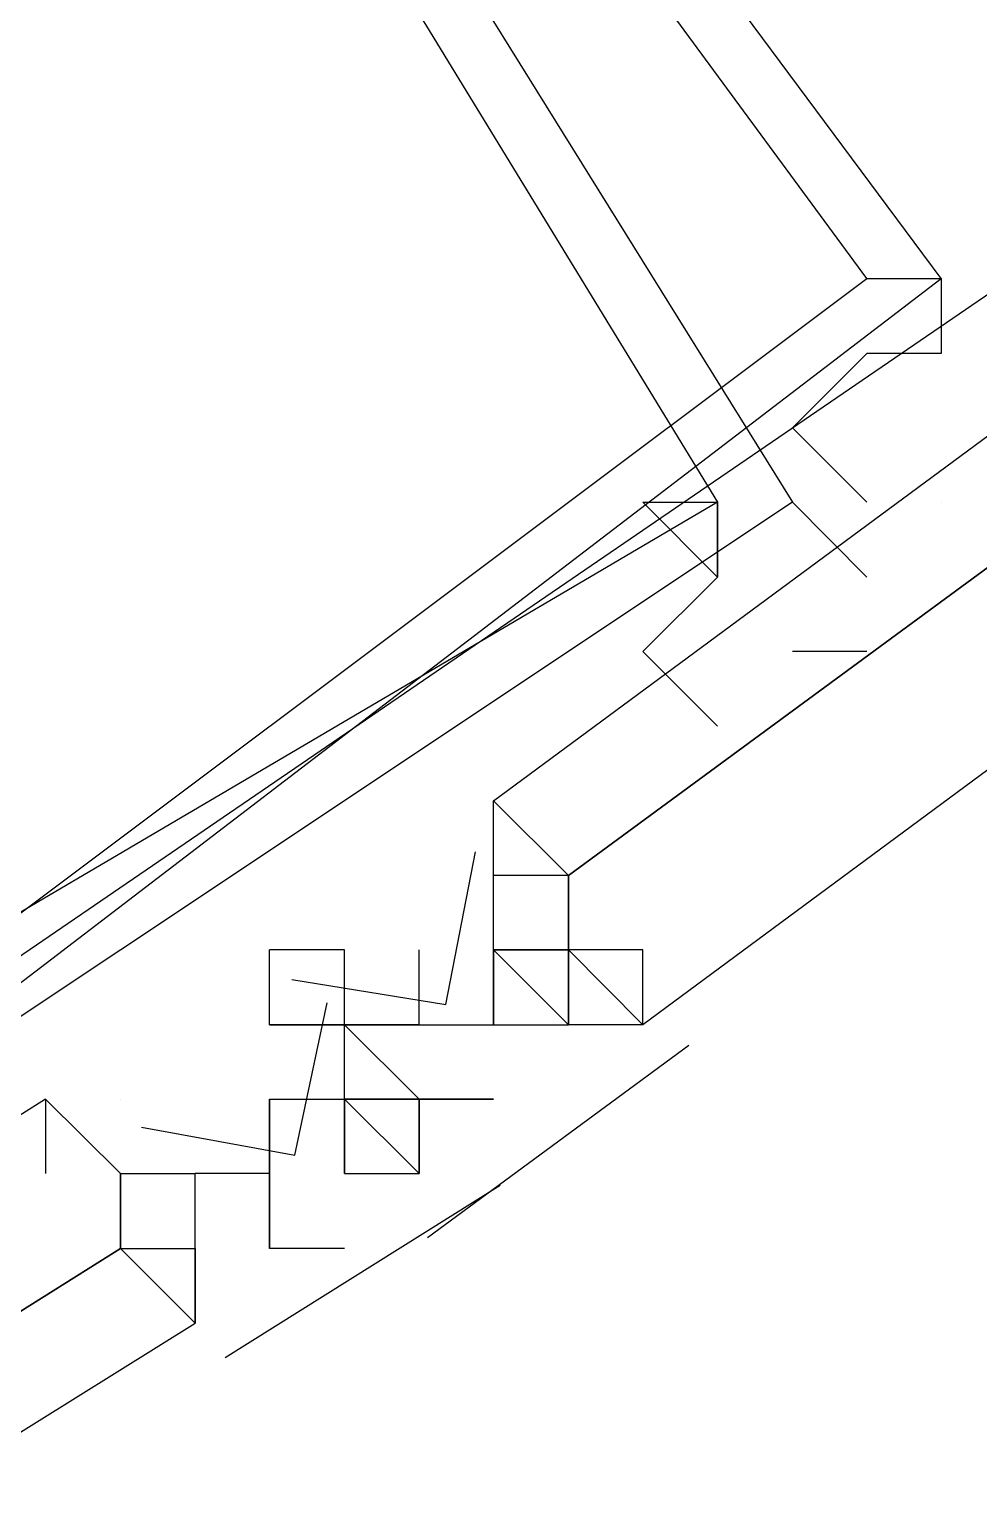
# Model space of a CAD drawing. Header units: feet. Extents: x -84 to 198, y -22 to 181.
# Drawn here: x 113.3704 to 113.54, y 30.8813 to 31.1423 of the extents above; entities that cross this region are included whole.
import ezdxf

# ---------------------------------------------------------------- set-up
doc = ezdxf.new("R2010")
doc.units = ezdxf.units.FT
doc.layers.add('A-LINEA', color=7, linetype='CONTINUOUS')

msp = doc.modelspace()

# ---------------------------------------------------------------- linework, layer by layer
at = {"layer": 'A-LINEA'}
for p, q in [((113.5333, 31.0578), (113.5333, 31.0578)), ((113.5333, 31.0578), (113.5333, 31.0578)), ((113.5333, 31.0578), (113.5333, 31.0578)), ((113.5333, 31.0578), (113.5333, 31.0578)), ((113.4533, 31.0044), (113.4533, 31.0044)), ((113.4533, 30.9911), (113.4533, 31.0044)), ((113.4533, 31.0044), (113.4533, 31.0044)), ((113.4533, 31.0044), (113.4533, 31.0044)), ((113.4533, 31.0044), (113.4533, 31.0044)), ((113.4533, 31.0044), (113.4533, 31.0044)), ((113.4533, 30.9911), (113.4533, 31.0044)), ((113.4533, 31.0044), (113.4533, 31.0044)), ((113.4533, 31.0044), (113.4533, 31.0044)), ((113.4533, 31.0044), (113.4533, 31.0044)), ((113.4533, 30.9911), (113.4533, 30.9911)), ((113.4533, 30.9911), (113.4533, 30.9911)), ((113.4667, 30.9911), (113.4533, 30.9911)), ((113.4533, 30.9911), (113.4533, 30.9911)), ((113.4533, 30.9778), (113.4533, 30.9911)), ((113.4533, 30.9911), (113.4533, 30.9911)), ((113.4533, 30.9911), (113.4533, 30.9911)), ((113.4533, 30.9911), (113.4533, 30.9911)), ((113.4533, 30.9911), (113.4533, 30.9911)), ((113.4667, 30.9911), (113.4533, 30.9911)), ((113.4533, 30.9911), (113.4533, 30.9911)), ((113.4533, 30.9778), (113.4533, 30.9911)), ((113.4533, 30.9911), (113.4533, 30.9911)), ((113.4533, 30.9911), (113.4533, 30.9911)), ((113.4667, 30.9911), (113.4667, 30.9911)), ((113.4667, 30.9911), (113.4667, 30.9911)), ((113.4667, 30.9911), (113.4667, 30.9911)), ((113.4667, 30.9911), (113.4667, 30.9911)), ((113.4667, 30.9911), (113.4667, 30.9911)), ((113.4667, 30.9911), (113.4667, 30.9911)), ((113.4667, 30.9911), (113.4667, 30.9911)), ((113.4667, 30.9911), (113.4667, 30.9911)), ((113.4667, 30.9911), (113.4667, 30.9911)), ((113.4667, 30.9911), (113.4667, 30.9911)), ((113.4667, 30.9911), (113.4667, 30.9911)), ((113.4667, 30.9911), (113.4667, 30.9911)), ((113.4667, 30.9911), (113.4667, 30.9911)), ((113.4667, 30.9911), (113.4667, 30.9911)), ((113.44, 30.9644), (113.44, 30.9778)), ((113.44, 30.9644), (113.44, 30.9778)), ((113.4533, 30.9778), (113.4667, 30.9778)), ((113.4533, 30.9778), (113.4533, 30.9644)), ((113.4533, 30.9644), (113.4533, 30.9778)), ((113.4533, 30.9778), (113.4533, 30.9778)), ((113.4533, 30.9778), (113.4533, 30.9778)), ((113.4533, 30.9778), (113.4533, 30.9778)), ((113.4533, 30.9778), (113.4533, 30.9778)), ((113.4533, 30.9778), (113.4533, 30.9778)), ((113.4533, 30.9778), (113.4533, 30.9778)), ((113.4533, 30.9778), (113.4533, 30.9778)), ((113.4533, 30.9778), (113.4533, 30.9778)), ((113.4533, 30.9778), (113.4533, 30.9778)), ((113.4533, 30.9778), (113.4533, 30.9778)), ((113.4533, 30.9778), (113.4533, 30.9778)), ((113.4533, 30.9778), (113.4533, 30.9778)), ((113.4533, 30.9644), (113.4533, 30.9778)), ((113.4533, 30.9644), (113.4533, 30.9778)), ((113.4533, 30.9644), (113.4533, 30.9778)), ((113.4533, 30.9644), (113.4533, 30.9778)), ((113.4533, 30.9778), (113.4533, 30.9778)), ((113.4533, 30.9778), (113.4533, 30.9778)), ((113.4533, 30.9778), (113.4533, 30.9778)), ((113.4533, 30.9778), (113.4667, 30.9778)), ((113.4667, 30.9644), (113.4533, 30.9778)), ((113.4667, 30.9778), (113.4533, 30.9778)), ((113.4533, 30.9778), (113.4533, 30.9778)), ((113.4533, 30.9778), (113.4533, 30.9778)), ((113.4533, 30.9778), (113.4667, 30.9778)), ((113.4533, 30.9778), (113.4533, 30.9644)), ((113.4533, 30.9644), (113.4533, 30.9778)), ((113.4533, 30.9778), (113.4533, 30.9778)), ((113.4533, 30.9778), (113.4533, 30.9778)), ((113.4533, 30.9778), (113.4533, 30.9778)), ((113.4533, 30.9778), (113.4533, 30.9778)), ((113.4533, 30.9778), (113.4533, 30.9778)), ((113.4533, 30.9778), (113.4533, 30.9778)), ((113.4533, 30.9778), (113.4533, 30.9778)), ((113.4533, 30.9778), (113.4533, 30.9778)), ((113.4533, 30.9778), (113.4533, 30.9778)), ((113.4533, 30.9778), (113.4533, 30.9778)), ((113.4533, 30.9778), (113.4533, 30.9778)), ((113.4533, 30.9778), (113.4533, 30.9778)), ((113.4533, 30.9644), (113.4533, 30.9778)), ((113.4533, 30.9644), (113.4533, 30.9778)), ((113.4533, 30.9644), (113.4533, 30.9778)), ((113.4533, 30.9644), (113.4533, 30.9778)), ((113.4533, 30.9778), (113.4533, 30.9778)), ((113.4533, 30.9778), (113.4533, 30.9778)), ((113.4533, 30.9778), (113.4533, 30.9778)), ((113.4533, 30.9778), (113.4667, 30.9778)), ((113.4667, 30.9644), (113.4533, 30.9778)), ((113.4667, 30.9778), (113.4533, 30.9778)), ((113.4533, 30.9778), (113.4533, 30.9778)), ((113.4533, 30.9778), (113.4533, 30.9778)), ((113.4667, 30.9778), (113.4667, 30.9778)), ((113.4667, 30.9778), (113.4667, 30.9778)), ((113.4667, 30.9778), (113.4667, 30.9778)), ((113.4667, 30.9778), (113.4667, 30.9778)), ((113.4667, 30.9778), (113.4667, 30.9778)), ((113.4667, 30.9778), (113.4667, 30.9778)), ((113.4667, 30.9778), (113.4667, 30.9778)), ((113.4667, 30.9778), (113.4667, 30.9778)), ((113.4667, 30.9778), (113.4667, 30.9778)), ((113.4667, 30.9778), (113.4667, 30.9778)), ((113.4667, 30.9778), (113.4667, 30.9778)), ((113.4667, 30.9778), (113.4667, 30.9778)), ((113.4667, 30.9778), (113.4667, 30.9778)), ((113.4667, 30.9778), (113.4667, 30.9778)), ((113.4667, 30.9778), (113.4667, 30.9778)), ((113.4667, 30.9778), (113.4667, 30.9778)), ((113.4667, 30.9778), (113.4667, 30.9778)), ((113.4667, 30.9778), (113.4667, 30.9778)), ((113.4667, 30.9778), (113.4667, 30.9778)), ((113.4667, 30.9778), (113.4667, 30.9778)), ((113.4667, 30.9778), (113.4667, 30.9778)), ((113.4667, 30.9778), (113.4667, 30.9778)), ((113.4667, 30.9778), (113.4667, 30.9778)), ((113.4667, 30.9778), (113.4667, 30.9778)), ((113.4667, 30.9778), (113.4667, 30.9778)), ((113.4667, 30.9778), (113.4667, 30.9778)), ((113.4667, 30.9778), (113.4667, 30.9778)), ((113.4667, 30.9778), (113.4667, 30.9778)), ((113.4667, 30.9778), (113.4667, 30.9778)), ((113.4667, 30.9778), (113.4667, 30.9778)), ((113.4667, 30.9778), (113.4667, 30.9778)), ((113.4667, 30.9778), (113.4667, 30.9778)), ((113.4667, 30.9778), (113.4667, 30.9778)), ((113.4667, 30.9778), (113.4667, 30.9778)), ((113.4667, 30.9778), (113.4667, 30.9778)), ((113.4667, 30.9778), (113.4667, 30.9778)), ((113.4667, 30.9778), (113.4667, 30.9778)), ((113.4667, 30.9778), (113.4667, 30.9778)), ((113.4667, 30.9778), (113.4667, 30.9778)), ((113.4667, 30.9778), (113.4667, 30.9778)), ((113.4667, 30.9778), (113.4667, 30.9778)), ((113.4667, 30.9778), (113.4667, 30.9778)), ((113.4667, 30.9778), (113.4667, 30.9778)), ((113.4667, 30.9778), (113.4667, 30.9778)), ((113.4667, 30.9778), (113.4667, 30.9778)), ((113.4667, 30.9778), (113.4667, 30.9778)), ((113.4667, 30.9778), (113.4667, 30.9778)), ((113.4667, 30.9778), (113.4667, 30.9778)), ((113.48, 30.9778), (113.48, 30.9778)), ((113.48, 30.9778), (113.48, 30.9778)), ((113.48, 30.9778), (113.48, 30.9778)), ((113.48, 30.9778), (113.48, 30.9778)), ((113.48, 30.9778), (113.48, 30.9778)), ((113.48, 30.9778), (113.48, 30.9778)), ((113.48, 30.9778), (113.48, 30.9778)), ((113.48, 30.9644), (113.48, 30.9778)), ((113.48, 30.9644), (113.48, 30.9778)), ((113.48, 30.9778), (113.48, 30.9778)), ((113.48, 30.9778), (113.48, 30.9778)), ((113.48, 30.9778), (113.48, 30.9778)), ((113.48, 30.9778), (113.48, 30.9778)), ((113.48, 30.9778), (113.48, 30.9778)), ((113.48, 30.9778), (113.48, 30.9778)), ((113.48, 30.9778), (113.48, 30.9778)), ((113.48, 30.9644), (113.48, 30.9778)), ((113.48, 30.9644), (113.48, 30.9778)), ((113.4133, 30.9644), (113.4133, 30.9644)), ((113.4267, 30.9644), (113.4133, 30.9644)), ((113.4133, 30.9644), (113.4133, 30.9644)), ((113.4267, 30.9644), (113.4133, 30.9644)), ((113.4133, 30.9644), (113.4133, 30.9644)), ((113.4267, 30.9644), (113.4133, 30.9644)), ((113.4133, 30.9644), (113.4133, 30.9644)), ((113.4133, 30.9644), (113.4267, 30.9644)), ((113.4133, 30.9644), (113.4133, 30.9644)), ((113.4133, 30.9644), (113.4133, 30.9644)), ((113.4267, 30.9644), (113.4133, 30.9644)), ((113.4133, 30.9644), (113.4133, 30.9644)), ((113.4267, 30.9644), (113.4133, 30.9644)), ((113.4133, 30.9644), (113.4133, 30.9644)), ((113.4267, 30.9644), (113.4133, 30.9644)), ((113.4133, 30.9644), (113.4133, 30.9644)), ((113.4133, 30.9644), (113.4267, 30.9644)), ((113.4133, 30.9644), (113.4133, 30.9644)), ((113.4267, 30.9644), (113.4267, 30.9644)), ((113.4267, 30.9644), (113.4267, 30.9644)), ((113.4267, 30.9644), (113.4267, 30.9644)), ((113.4267, 30.9644), (113.4267, 30.9644)), ((113.4267, 30.9644), (113.4267, 30.9644)), ((113.4267, 30.9644), (113.4267, 30.9644)), ((113.4267, 30.9644), (113.4267, 30.9644)), ((113.4267, 30.9644), (113.4267, 30.9644)), ((113.4267, 30.9644), (113.4267, 30.9644)), ((113.4267, 30.9644), (113.4267, 30.9644)), ((113.4267, 30.9644), (113.4267, 30.9644)), ((113.4267, 30.9644), (113.4267, 30.9644)), ((113.4267, 30.9644), (113.4267, 30.9644)), ((113.4267, 30.9644), (113.4267, 30.9644)), ((113.4267, 30.9644), (113.4267, 30.9644)), ((113.4267, 30.9644), (113.4267, 30.9644)), ((113.4267, 30.9644), (113.4267, 30.9644)), ((113.4267, 30.9644), (113.4267, 30.9644)), ((113.4267, 30.9644), (113.44, 30.9644)), ((113.4267, 30.9644), (113.4267, 30.9644)), ((113.4267, 30.9644), (113.44, 30.9644)), ((113.4267, 30.9644), (113.4267, 30.9644)), ((113.4267, 30.9644), (113.4267, 30.9644)), ((113.4267, 30.9644), (113.4267, 30.9644)), ((113.4267, 30.9644), (113.4267, 30.9644)), ((113.4267, 30.9644), (113.4267, 30.9644)), ((113.4267, 30.9644), (113.4267, 30.9644)), ((113.4267, 30.9644), (113.4267, 30.9644)), ((113.4267, 30.9644), (113.4267, 30.9644)), ((113.4267, 30.9644), (113.4267, 30.9644)), ((113.4267, 30.9644), (113.4267, 30.9644)), ((113.4267, 30.9644), (113.4267, 30.9644)), ((113.4267, 30.9644), (113.4267, 30.9644)), ((113.4267, 30.9644), (113.4267, 30.9644)), ((113.4267, 30.9644), (113.4267, 30.9644)), ((113.4267, 30.9644), (113.4267, 30.9644)), ((113.44, 30.9644), (113.4267, 30.9644)), ((113.4267, 30.9511), (113.4267, 30.9644)), ((113.4267, 30.9644), (113.4267, 30.9644)), ((113.4267, 30.9644), (113.4267, 30.9644)), ((113.4267, 30.9644), (113.4267, 30.9644)), ((113.4267, 30.9644), (113.4267, 30.9644)), ((113.4267, 30.9644), (113.4267, 30.9644)), ((113.4267, 30.9644), (113.4267, 30.9644)), ((113.4267, 30.9644), (113.4267, 30.9644)), ((113.4267, 30.9644), (113.4267, 30.9644)), ((113.4267, 30.9644), (113.4267, 30.9644)), ((113.4267, 30.9644), (113.4267, 30.9644)), ((113.4267, 30.9644), (113.4267, 30.9644)), ((113.4267, 30.9644), (113.4267, 30.9644)), ((113.4267, 30.9644), (113.4267, 30.9644)), ((113.4267, 30.9644), (113.4267, 30.9644)), ((113.4267, 30.9644), (113.4267, 30.9644)), ((113.4267, 30.9644), (113.4267, 30.9644)), ((113.4267, 30.9644), (113.4267, 30.9644)), ((113.4267, 30.9644), (113.4267, 30.9644)), ((113.4267, 30.9644), (113.44, 30.9644)), ((113.4267, 30.9644), (113.4267, 30.9644)), ((113.4267, 30.9644), (113.44, 30.9644)), ((113.4267, 30.9644), (113.4267, 30.9644)), ((113.4267, 30.9644), (113.4267, 30.9644)), ((113.4267, 30.9644), (113.4267, 30.9644)), ((113.4267, 30.9644), (113.4267, 30.9644)), ((113.4267, 30.9644), (113.4267, 30.9644)), ((113.4267, 30.9644), (113.4267, 30.9644)), ((113.4267, 30.9644), (113.4267, 30.9644)), ((113.4267, 30.9644), (113.4267, 30.9644)), ((113.4267, 30.9644), (113.4267, 30.9644)), ((113.4267, 30.9644), (113.4267, 30.9644)), ((113.4267, 30.9644), (113.4267, 30.9644)), ((113.4267, 30.9644), (113.4267, 30.9644)), ((113.4267, 30.9644), (113.4267, 30.9644)), ((113.4267, 30.9644), (113.4267, 30.9644)), ((113.4267, 30.9644), (113.4267, 30.9644)), ((113.44, 30.9644), (113.4267, 30.9644)), ((113.4267, 30.9511), (113.4267, 30.9644)), ((113.44, 30.9644), (113.44, 30.9644)), ((113.44, 30.9644), (113.44, 30.9644)), ((113.44, 30.9644), (113.44, 30.9644)), ((113.44, 30.9644), (113.44, 30.9644)), ((113.44, 30.9644), (113.44, 30.9644)), ((113.44, 30.9644), (113.44, 30.9644)), ((113.44, 30.9644), (113.44, 30.9644)), ((113.44, 30.9644), (113.44, 30.9644)), ((113.44, 30.9644), (113.44, 30.9644)), ((113.44, 30.9644), (113.44, 30.9644)), ((113.44, 30.9644), (113.44, 30.9644)), ((113.44, 30.9644), (113.44, 30.9644)), ((113.44, 30.9644), (113.44, 30.9644)), ((113.44, 30.9644), (113.44, 30.9644)), ((113.44, 30.9644), (113.44, 30.9644)), ((113.44, 30.9644), (113.44, 30.9644)), ((113.44, 30.9644), (113.44, 30.9644)), ((113.44, 30.9644), (113.44, 30.9644)), ((113.44, 30.9644), (113.44, 30.9644)), ((113.44, 30.9644), (113.44, 30.9644)), ((113.44, 30.9644), (113.44, 30.9644)), ((113.44, 30.9644), (113.44, 30.9644)), ((113.44, 30.9644), (113.44, 30.9644)), ((113.44, 30.9644), (113.44, 30.9644)), ((113.44, 30.9644), (113.44, 30.9644)), ((113.44, 30.9644), (113.44, 30.9644)), ((113.44, 30.9644), (113.44, 30.9644)), ((113.44, 30.9644), (113.44, 30.9644)), ((113.44, 30.9644), (113.44, 30.9644)), ((113.44, 30.9644), (113.44, 30.9644)), ((113.44, 30.9644), (113.44, 30.9644)), ((113.44, 30.9644), (113.44, 30.9644)), ((113.44, 30.9644), (113.44, 30.9644)), ((113.44, 30.9644), (113.44, 30.9644)), ((113.44, 30.9644), (113.44, 30.9644)), ((113.44, 30.9644), (113.44, 30.9644)), ((113.44, 30.9644), (113.44, 30.9644)), ((113.44, 30.9644), (113.44, 30.9644)), ((113.44, 30.9644), (113.44, 30.9644)), ((113.44, 30.9644), (113.44, 30.9644)), ((113.44, 30.9644), (113.44, 30.9644)), ((113.44, 30.9644), (113.44, 30.9644)), ((113.44, 30.9644), (113.44, 30.9644)), ((113.44, 30.9644), (113.44, 30.9644)), ((113.44, 30.9644), (113.44, 30.9644)), ((113.44, 30.9644), (113.44, 30.9644)), ((113.44, 30.9644), (113.44, 30.9644)), ((113.44, 30.9644), (113.44, 30.9644)), ((113.44, 30.9644), (113.44, 30.9644)), ((113.44, 30.9644), (113.44, 30.9644)), ((113.4533, 30.9644), (113.4533, 30.9644)), ((113.4533, 30.9644), (113.4533, 30.9644)), ((113.4533, 30.9644), (113.4533, 30.9644)), ((113.4533, 30.9644), (113.4533, 30.9644)), ((113.4533, 30.9644), (113.4533, 30.9644)), ((113.4533, 30.9644), (113.4533, 30.9644)), ((113.4533, 30.9644), (113.4533, 30.9644)), ((113.4533, 30.9644), (113.4533, 30.9644)), ((113.4533, 30.9644), (113.4533, 30.9644)), ((113.4533, 30.9644), (113.4533, 30.9644)), ((113.4533, 30.9644), (113.4533, 30.9644)), ((113.4533, 30.9644), (113.4533, 30.9644)), ((113.4533, 30.9644), (113.4533, 30.9644)), ((113.4533, 30.9644), (113.4533, 30.9644)), ((113.4533, 30.9644), (113.4667, 30.9644)), ((113.4533, 30.9644), (113.4533, 30.9644)), ((113.4533, 30.9644), (113.4533, 30.9644)), ((113.4533, 30.9644), (113.4533, 30.9644)), ((113.4533, 30.9644), (113.4667, 30.9644)), ((113.4533, 30.9644), (113.4533, 30.9644)), ((113.4533, 30.9644), (113.4533, 30.9644)), ((113.4533, 30.9644), (113.4533, 30.9644)), ((113.4533, 30.9644), (113.4533, 30.9644)), ((113.4533, 30.9644), (113.4533, 30.9644)), ((113.4533, 30.9644), (113.4533, 30.9644)), ((113.4533, 30.9644), (113.4533, 30.9644)), ((113.4533, 30.9644), (113.4533, 30.9644)), ((113.4533, 30.9644), (113.4533, 30.9644)), ((113.4533, 30.9644), (113.4533, 30.9644)), ((113.4533, 30.9644), (113.4533, 30.9644)), ((113.4533, 30.9644), (113.4533, 30.9644)), ((113.4533, 30.9644), (113.4533, 30.9644)), ((113.4533, 30.9644), (113.4533, 30.9644)), ((113.4533, 30.9644), (113.4533, 30.9644)), ((113.4533, 30.9644), (113.4533, 30.9644)), ((113.4533, 30.9644), (113.4533, 30.9644)), ((113.4533, 30.9644), (113.4533, 30.9644)), ((113.4533, 30.9644), (113.4533, 30.9644)), ((113.4533, 30.9644), (113.4533, 30.9644)), ((113.4533, 30.9644), (113.4533, 30.9644)), ((113.4533, 30.9644), (113.4533, 30.9644)), ((113.4533, 30.9644), (113.4533, 30.9644)), ((113.4533, 30.9644), (113.4533, 30.9644)), ((113.4533, 30.9644), (113.4533, 30.9644)), ((113.4533, 30.9644), (113.4667, 30.9644)), ((113.4533, 30.9644), (113.4533, 30.9644)), ((113.4533, 30.9644), (113.4533, 30.9644)), ((113.4533, 30.9644), (113.4533, 30.9644)), ((113.4533, 30.9644), (113.4667, 30.9644)), ((113.4533, 30.9644), (113.4533, 30.9644)), ((113.4533, 30.9644), (113.4533, 30.9644)), ((113.4533, 30.9644), (113.4533, 30.9644)), ((113.4533, 30.9644), (113.4533, 30.9644)), ((113.4533, 30.9644), (113.4533, 30.9644)), ((113.4533, 30.9644), (113.4533, 30.9644)), ((113.4533, 30.9644), (113.4533, 30.9644)), ((113.4533, 30.9644), (113.4533, 30.9644)), ((113.4533, 30.9644), (113.4533, 30.9644)), ((113.4533, 30.9644), (113.4533, 30.9644)), ((113.4533, 30.9644), (113.4533, 30.9644)), ((113.4667, 30.9644), (113.4667, 30.9644)), ((113.4667, 30.9644), (113.4667, 30.9644)), ((113.4667, 30.9644), (113.4667, 30.9644)), ((113.4667, 30.9644), (113.4667, 30.9644)), ((113.4667, 30.9644), (113.4667, 30.9644)), ((113.48, 30.9644), (113.4667, 30.9644)), ((113.4667, 30.9644), (113.4667, 30.9644)), ((113.4667, 30.9644), (113.4667, 30.9644)), ((113.4667, 30.9644), (113.4667, 30.9644)), ((113.4667, 30.9644), (113.4667, 30.9644)), ((113.4667, 30.9644), (113.4667, 30.9644)), ((113.4667, 30.9644), (113.4667, 30.9644)), ((113.4667, 30.9644), (113.4667, 30.9644)), ((113.48, 30.9644), (113.4667, 30.9644)), ((113.4667, 30.9644), (113.4667, 30.9644)), ((113.4667, 30.9644), (113.4667, 30.9644)), ((113.48, 30.9644), (113.48, 30.9644)), ((113.48, 30.9644), (113.48, 30.9644)), ((113.48, 30.9644), (113.48, 30.9644)), ((113.48, 30.9644), (113.48, 30.9644)), ((113.48, 30.9644), (113.48, 30.9644)), ((113.48, 30.9644), (113.48, 30.9644)), ((113.48, 30.9644), (113.48, 30.9644)), ((113.48, 30.9644), (113.48, 30.9644)), ((113.48, 30.9644), (113.48, 30.9644)), ((113.48, 30.9644), (113.48, 30.9644)), ((113.48, 30.9644), (113.48, 30.9644)), ((113.48, 30.9644), (113.48, 30.9644)), ((113.48, 30.9644), (113.48, 30.9644)), ((113.48, 30.9644), (113.48, 30.9644)), ((113.48, 30.9644), (113.48, 30.9644)), ((113.48, 30.9644), (113.48, 30.9644)), ((113.48, 30.9644), (113.48, 30.9644)), ((113.48, 30.9644), (113.48, 30.9644)), ((113.48, 30.9644), (113.48, 30.9644)), ((113.48, 30.9644), (113.48, 30.9644)), ((113.4882, 30.9607), (113.4415, 30.9263)), ((113.4882, 30.9607), (113.4415, 30.9263)), ((113.3733, 30.9511), (113.3733, 30.9511)), ((113.3733, 30.9511), (113.3733, 30.9378)), ((113.3733, 30.9511), (113.3733, 30.9511)), ((113.3733, 30.9511), (113.3733, 30.9511)), ((113.3733, 30.9511), (113.3733, 30.9511)), ((113.3733, 30.9511), (113.3733, 30.9511)), ((113.3733, 30.9511), (113.3733, 30.9378)), ((113.3733, 30.9511), (113.3733, 30.9511)), ((113.3733, 30.9511), (113.3733, 30.9511)), ((113.3733, 30.9511), (113.3733, 30.9511)), ((113.3867, 30.9511), (113.3867, 30.9511)), ((113.3867, 30.9511), (113.3867, 30.9511)), ((113.4133, 30.9511), (113.4267, 30.9511)), ((113.4133, 30.9511), (113.4133, 30.9511)), ((113.4133, 30.9511), (113.4133, 30.9511)), ((113.4133, 30.9511), (113.4133, 30.9378)), ((113.4133, 30.9511), (113.4133, 30.9511)), ((113.4133, 30.9511), (113.4133, 30.9511)), ((113.4133, 30.9511), (113.4133, 30.9511)), ((113.4133, 30.9511), (113.4133, 30.9511)), ((113.4133, 30.9511), (113.4133, 30.9511)), ((113.4133, 30.9511), (113.4133, 30.9511)), ((113.4133, 30.9511), (113.4133, 30.9511)), ((113.4133, 30.9511), (113.4133, 30.9511)), ((113.4133, 30.9511), (113.4133, 30.9511)), ((113.4133, 30.9511), (113.4133, 30.9511)), ((113.4133, 30.9511), (113.4133, 30.9511)), ((113.4133, 30.9511), (113.4133, 30.9511)), ((113.4133, 30.9511), (113.4133, 30.9511)), ((113.4133, 30.9378), (113.4133, 30.9511)), ((113.4133, 30.9511), (113.4133, 30.9511)), ((113.4133, 30.9511), (113.4133, 30.9511)), ((113.4133, 30.9511), (113.4133, 30.9511)), ((113.4133, 30.9378), (113.4133, 30.9511)), ((113.4133, 30.9511), (113.4133, 30.9511)), ((113.4133, 30.9511), (113.4133, 30.9511)), ((113.4133, 30.9511), (113.4267, 30.9511)), ((113.4133, 30.9511), (113.4133, 30.9511)), ((113.4133, 30.9511), (113.4133, 30.9511)), ((113.4133, 30.9511), (113.4133, 30.9378)), ((113.4133, 30.9511), (113.4133, 30.9511)), ((113.4133, 30.9511), (113.4133, 30.9511)), ((113.4133, 30.9511), (113.4133, 30.9511)), ((113.4133, 30.9511), (113.4133, 30.9511)), ((113.4133, 30.9511), (113.4133, 30.9511)), ((113.4133, 30.9511), (113.4133, 30.9511)), ((113.4133, 30.9511), (113.4133, 30.9511)), ((113.4133, 30.9511), (113.4133, 30.9511)), ((113.4133, 30.9511), (113.4133, 30.9511)), ((113.4133, 30.9511), (113.4133, 30.9511)), ((113.4133, 30.9511), (113.4133, 30.9511)), ((113.4133, 30.9511), (113.4133, 30.9511)), ((113.4133, 30.9511), (113.4133, 30.9511)), ((113.4133, 30.9378), (113.4133, 30.9511)), ((113.4133, 30.9511), (113.4133, 30.9511)), ((113.4133, 30.9511), (113.4133, 30.9511)), ((113.4133, 30.9511), (113.4133, 30.9511)), ((113.4133, 30.9378), (113.4133, 30.9511)), ((113.4133, 30.9511), (113.4133, 30.9511)), ((113.4133, 30.9511), (113.4133, 30.9511)), ((113.4267, 30.9511), (113.4267, 30.9511)), ((113.4267, 30.9511), (113.4267, 30.9511)), ((113.4267, 30.9511), (113.4267, 30.9511)), ((113.4267, 30.9511), (113.4267, 30.9511)), ((113.4267, 30.9511), (113.4267, 30.9511)), ((113.4267, 30.9511), (113.4267, 30.9511)), ((113.4267, 30.9511), (113.4267, 30.9511)), ((113.4267, 30.9511), (113.4267, 30.9511)), ((113.4267, 30.9511), (113.4267, 30.9511)), ((113.4267, 30.9511), (113.4267, 30.9511)), ((113.4267, 30.9511), (113.4267, 30.9511)), ((113.4267, 30.9511), (113.4267, 30.9511)), ((113.4267, 30.9511), (113.4267, 30.9511)), ((113.4267, 30.9511), (113.4267, 30.9511)), ((113.4267, 30.9511), (113.4267, 30.9378)), ((113.4267, 30.9511), (113.4267, 30.9511)), ((113.44, 30.9511), (113.4267, 30.9511)), ((113.4267, 30.9511), (113.4267, 30.9511)), ((113.44, 30.9511), (113.4267, 30.9511)), ((113.4267, 30.9511), (113.4267, 30.9378)), ((113.4267, 30.9511), (113.4267, 30.9511)), ((113.4267, 30.9511), (113.4267, 30.9511)), ((113.4267, 30.9511), (113.4267, 30.9511)), ((113.4267, 30.9511), (113.4267, 30.9511)), ((113.4267, 30.9511), (113.4267, 30.9511)), ((113.4267, 30.9511), (113.4267, 30.9511)), ((113.4267, 30.9511), (113.4267, 30.9511)), ((113.4267, 30.9511), (113.4267, 30.9511)), ((113.4267, 30.9511), (113.4267, 30.9511)), ((113.4267, 30.9511), (113.4267, 30.9511)), ((113.4267, 30.9511), (113.4267, 30.9511)), ((113.4267, 30.9511), (113.4267, 30.9511)), ((113.4267, 30.9511), (113.4267, 30.9511)), ((113.4267, 30.9511), (113.4267, 30.9511)), ((113.4267, 30.9511), (113.4267, 30.9511)), ((113.4267, 30.9511), (113.4267, 30.9511)), ((113.4267, 30.9511), (113.4267, 30.9511)), ((113.4267, 30.9511), (113.4267, 30.9511)), ((113.4267, 30.9511), (113.4267, 30.9511)), ((113.4267, 30.9511), (113.4267, 30.9511)), ((113.4267, 30.9511), (113.4267, 30.9511)), ((113.4267, 30.9511), (113.4267, 30.9511)), ((113.4267, 30.9511), (113.4267, 30.9511)), ((113.4267, 30.9511), (113.4267, 30.9511)), ((113.4267, 30.9511), (113.4267, 30.9511)), ((113.4267, 30.9511), (113.4267, 30.9511)), ((113.4267, 30.9511), (113.4267, 30.9511)), ((113.4267, 30.9511), (113.4267, 30.9511)), ((113.4267, 30.9511), (113.4267, 30.9511)), ((113.4267, 30.9511), (113.4267, 30.9511)), ((113.44, 30.9511), (113.4267, 30.9511)), ((113.4267, 30.9511), (113.4267, 30.9511)), ((113.4267, 30.9511), (113.4267, 30.9511)), ((113.4267, 30.9511), (113.4267, 30.9511)), ((113.4267, 30.9511), (113.4267, 30.9511)), ((113.4267, 30.9511), (113.4267, 30.9511)), ((113.4267, 30.9511), (113.4267, 30.9511)), ((113.4267, 30.9511), (113.4267, 30.9511)), ((113.4267, 30.9511), (113.4267, 30.9511)), ((113.4267, 30.9511), (113.4267, 30.9511)), ((113.4267, 30.9511), (113.4267, 30.9511)), ((113.4267, 30.9511), (113.4267, 30.9511)), ((113.4267, 30.9511), (113.4267, 30.9511)), ((113.4267, 30.9511), (113.4267, 30.9511)), ((113.4267, 30.9511), (113.4267, 30.9511)), ((113.4267, 30.9511), (113.4267, 30.9511)), ((113.4267, 30.9511), (113.4267, 30.9378)), ((113.4267, 30.9511), (113.4267, 30.9511)), ((113.44, 30.9511), (113.4267, 30.9511)), ((113.4267, 30.9511), (113.4267, 30.9511)), ((113.44, 30.9511), (113.4267, 30.9511)), ((113.4267, 30.9511), (113.4267, 30.9378)), ((113.4267, 30.9511), (113.4267, 30.9511)), ((113.4267, 30.9511), (113.4267, 30.9511)), ((113.4267, 30.9511), (113.4267, 30.9511)), ((113.4267, 30.9511), (113.4267, 30.9511)), ((113.4267, 30.9511), (113.4267, 30.9511)), ((113.4267, 30.9511), (113.4267, 30.9511)), ((113.4267, 30.9511), (113.4267, 30.9511)), ((113.4267, 30.9511), (113.4267, 30.9511)), ((113.4267, 30.9511), (113.4267, 30.9511)), ((113.4267, 30.9511), (113.4267, 30.9511)), ((113.4267, 30.9511), (113.4267, 30.9511)), ((113.4267, 30.9511), (113.4267, 30.9511)), ((113.4267, 30.9511), (113.4267, 30.9511)), ((113.4267, 30.9511), (113.4267, 30.9511)), ((113.4267, 30.9511), (113.4267, 30.9511)), ((113.4267, 30.9511), (113.4267, 30.9511)), ((113.4267, 30.9511), (113.4267, 30.9511)), ((113.4267, 30.9511), (113.4267, 30.9511)), ((113.4267, 30.9511), (113.4267, 30.9511)), ((113.4267, 30.9511), (113.4267, 30.9511)), ((113.4267, 30.9511), (113.4267, 30.9511)), ((113.4267, 30.9511), (113.4267, 30.9511)), ((113.4267, 30.9511), (113.4267, 30.9511)), ((113.4267, 30.9511), (113.4267, 30.9511)), ((113.4267, 30.9511), (113.4267, 30.9511)), ((113.4267, 30.9511), (113.4267, 30.9511)), ((113.4267, 30.9511), (113.4267, 30.9511)), ((113.4267, 30.9511), (113.4267, 30.9511)), ((113.4267, 30.9511), (113.4267, 30.9511)), ((113.4267, 30.9511), (113.4267, 30.9511)), ((113.44, 30.9511), (113.4267, 30.9511)), ((113.4267, 30.9511), (113.4267, 30.9511)), ((113.44, 30.9511), (113.44, 30.9511)), ((113.44, 30.9511), (113.44, 30.9511)), ((113.44, 30.9511), (113.44, 30.9511)), ((113.44, 30.9378), (113.44, 30.9511)), ((113.44, 30.9511), (113.44, 30.9511)), ((113.44, 30.9511), (113.44, 30.9511)), ((113.44, 30.9511), (113.44, 30.9378)), ((113.44, 30.9511), (113.44, 30.9511)), ((113.44, 30.9511), (113.44, 30.9511)), ((113.44, 30.9511), (113.44, 30.9511)), ((113.44, 30.9511), (113.44, 30.9511)), ((113.44, 30.9511), (113.44, 30.9511)), ((113.44, 30.9511), (113.44, 30.9511)), ((113.44, 30.9511), (113.44, 30.9511)), ((113.44, 30.9511), (113.44, 30.9511)), ((113.44, 30.9511), (113.44, 30.9511)), ((113.44, 30.9511), (113.44, 30.9511)), ((113.44, 30.9511), (113.4533, 30.9511)), ((113.44, 30.9378), (113.44, 30.9511)), ((113.44, 30.9511), (113.44, 30.9511)), ((113.4533, 30.9511), (113.44, 30.9511)), ((113.4533, 30.9511), (113.44, 30.9511)), ((113.44, 30.9511), (113.44, 30.9511)), ((113.44, 30.9511), (113.44, 30.9511)), ((113.44, 30.9511), (113.44, 30.9511)), ((113.44, 30.9511), (113.44, 30.9511)), ((113.44, 30.9511), (113.44, 30.9511)), ((113.44, 30.9511), (113.44, 30.9511)), ((113.44, 30.9511), (113.44, 30.9511)), ((113.44, 30.9511), (113.44, 30.9511)), ((113.44, 30.9511), (113.44, 30.9511)), ((113.44, 30.9511), (113.44, 30.9511)), ((113.44, 30.9511), (113.44, 30.9511)), ((113.44, 30.9378), (113.44, 30.9511)), ((113.44, 30.9511), (113.44, 30.9511)), ((113.44, 30.9511), (113.44, 30.9511)), ((113.44, 30.9511), (113.44, 30.9378)), ((113.44, 30.9511), (113.44, 30.9511)), ((113.44, 30.9511), (113.44, 30.9511)), ((113.44, 30.9511), (113.44, 30.9511)), ((113.44, 30.9511), (113.44, 30.9511)), ((113.44, 30.9511), (113.44, 30.9511)), ((113.44, 30.9511), (113.44, 30.9511)), ((113.44, 30.9511), (113.44, 30.9511)), ((113.44, 30.9511), (113.44, 30.9511)), ((113.44, 30.9511), (113.44, 30.9511)), ((113.44, 30.9511), (113.44, 30.9511)), ((113.44, 30.9511), (113.4533, 30.9511)), ((113.44, 30.9378), (113.44, 30.9511)), ((113.44, 30.9511), (113.44, 30.9511)), ((113.4533, 30.9511), (113.44, 30.9511)), ((113.4533, 30.9511), (113.44, 30.9511)), ((113.44, 30.9511), (113.44, 30.9511)), ((113.44, 30.9511), (113.44, 30.9511)), ((113.44, 30.9511), (113.44, 30.9511)), ((113.44, 30.9511), (113.44, 30.9511)), ((113.44, 30.9511), (113.44, 30.9511)), ((113.44, 30.9511), (113.44, 30.9511)), ((113.44, 30.9511), (113.44, 30.9511)), ((113.44, 30.9511), (113.44, 30.9511)), ((113.4533, 30.9511), (113.4533, 30.9511)), ((113.4533, 30.9511), (113.4533, 30.9511)), ((113.4533, 30.9511), (113.4533, 30.9511)), ((113.4533, 30.9511), (113.4533, 30.9511)), ((113.4533, 30.9511), (113.4533, 30.9511)), ((113.4533, 30.9511), (113.4533, 30.9511)), ((113.4533, 30.9511), (113.4533, 30.9511)), ((113.4533, 30.9511), (113.4533, 30.9511)), ((113.4533, 30.9511), (113.4533, 30.9511)), ((113.4533, 30.9511), (113.4533, 30.9511)), ((113.4533, 30.9511), (113.4533, 30.9511)), ((113.4533, 30.9511), (113.4533, 30.9511)), ((113.4533, 30.9511), (113.4533, 30.9511)), ((113.4533, 30.9511), (113.4533, 30.9511)), ((113.4533, 30.9511), (113.4533, 30.9511)), ((113.4533, 30.9511), (113.4533, 30.9511)), ((113.4533, 30.9511), (113.4533, 30.9511)), ((113.4533, 30.9511), (113.4533, 30.9511)), ((113.4533, 30.9511), (113.4533, 30.9511)), ((113.4533, 30.9511), (113.4533, 30.9511)), ((113.4533, 30.9511), (113.4533, 30.9511)), ((113.4533, 30.9511), (113.4533, 30.9511)), ((113.4533, 30.9511), (113.4533, 30.9511)), ((113.4533, 30.9511), (113.4533, 30.9511)), ((113.4533, 30.9511), (113.4533, 30.9511)), ((113.4533, 30.9511), (113.4533, 30.9511)), ((113.4533, 30.9511), (113.4533, 30.9511)), ((113.4533, 30.9511), (113.4533, 30.9511)), ((113.4533, 30.9511), (113.4533, 30.9511)), ((113.4533, 30.9511), (113.4533, 30.9511)), ((113.4533, 30.9511), (113.4533, 30.9511)), ((113.4533, 30.9511), (113.4533, 30.9511)), ((113.4533, 30.9511), (113.4533, 30.9511)), ((113.4533, 30.9511), (113.4533, 30.9511)), ((113.3867, 30.9378), (113.3867, 30.9378)), ((113.3867, 30.9378), (113.3867, 30.9378)), ((113.3867, 30.9378), (113.3867, 30.9244)), ((113.3867, 30.9378), (113.3867, 30.9378)), ((113.3867, 30.9378), (113.3867, 30.9378)), ((113.3867, 30.9378), (113.3867, 30.9378)), ((113.3867, 30.9378), (113.3867, 30.9378)), ((113.3867, 30.9378), (113.3867, 30.9378)), ((113.3867, 30.9378), (113.3867, 30.9378)), ((113.3867, 30.9378), (113.4, 30.9378)), ((113.3867, 30.9378), (113.3867, 30.9378)), ((113.3867, 30.9378), (113.3867, 30.9378)), ((113.3867, 30.9378), (113.3867, 30.9378)), ((113.3867, 30.9378), (113.3867, 30.9378)), ((113.3867, 30.9378), (113.3867, 30.9378)), ((113.3867, 30.9378), (113.3867, 30.9378)), ((113.3867, 30.9378), (113.3867, 30.9378)), ((113.3867, 30.9378), (113.3867, 30.9244)), ((113.3867, 30.9378), (113.3867, 30.9378)), ((113.3867, 30.9378), (113.3867, 30.9378)), ((113.3867, 30.9378), (113.3867, 30.9378)), ((113.3867, 30.9378), (113.3867, 30.9378)), ((113.3867, 30.9378), (113.3867, 30.9378)), ((113.3867, 30.9378), (113.3867, 30.9378)), ((113.3867, 30.9378), (113.4, 30.9378)), ((113.3867, 30.9378), (113.3867, 30.9378)), ((113.3867, 30.9378), (113.3867, 30.9378)), ((113.3867, 30.9378), (113.3867, 30.9378)), ((113.3867, 30.9378), (113.3867, 30.9378)), ((113.3867, 30.9378), (113.3867, 30.9378)), ((113.4, 30.9378), (113.4, 30.9378)), ((113.4, 30.9378), (113.4, 30.9378)), ((113.4, 30.9378), (113.4, 30.9378)), ((113.4, 30.9378), (113.4, 30.9378)), ((113.4, 30.9378), (113.4, 30.9378)), ((113.4, 30.9378), (113.4, 30.9378)), ((113.4, 30.9378), (113.4, 30.9378)), ((113.4, 30.9378), (113.4, 30.9378)), ((113.4, 30.9378), (113.4, 30.9378)), ((113.4, 30.9378), (113.4, 30.9378)), ((113.4, 30.9378), (113.4, 30.9378)), ((113.4, 30.9378), (113.4, 30.9378)), ((113.4, 30.9378), (113.4, 30.9378)), ((113.4, 30.9378), (113.4, 30.9378)), ((113.4, 30.9378), (113.4, 30.9378)), ((113.4, 30.9378), (113.4, 30.9378)), ((113.4, 30.9378), (113.4, 30.9378)), ((113.4, 30.9378), (113.4, 30.9378)), ((113.4133, 30.9378), (113.4, 30.9378)), ((113.4133, 30.9378), (113.4, 30.9378)), ((113.4, 30.9378), (113.4, 30.9378)), ((113.4133, 30.9378), (113.4, 30.9378)), ((113.4, 30.9378), (113.4, 30.9378)), ((113.4, 30.9378), (113.4, 30.9378)), ((113.4, 30.9378), (113.4, 30.9378)), ((113.4, 30.9378), (113.4, 30.9378)), ((113.4, 30.9378), (113.4, 30.9378)), ((113.4, 30.9378), (113.4, 30.9378)), ((113.4, 30.9378), (113.4, 30.9378)), ((113.4, 30.9244), (113.4, 30.9378)), ((113.4, 30.9378), (113.4, 30.9378)), ((113.4, 30.9378), (113.4, 30.9378)), ((113.4, 30.9378), (113.4, 30.9378)), ((113.4, 30.9378), (113.4, 30.9378)), ((113.4, 30.9378), (113.4, 30.9378)), ((113.4, 30.9378), (113.4, 30.9378)), ((113.4, 30.9378), (113.4, 30.9378)), ((113.4, 30.9378), (113.4, 30.9378)), ((113.4, 30.9378), (113.4, 30.9378)), ((113.4, 30.9378), (113.4, 30.9378)), ((113.4, 30.9378), (113.4, 30.9378)), ((113.4, 30.9378), (113.4, 30.9378)), ((113.4, 30.9378), (113.4, 30.9378)), ((113.4, 30.9378), (113.4, 30.9378)), ((113.4, 30.9378), (113.4, 30.9378)), ((113.4, 30.9378), (113.4, 30.9378)), ((113.4, 30.9378), (113.4, 30.9378)), ((113.4, 30.9378), (113.4, 30.9378)), ((113.4, 30.9378), (113.4, 30.9378)), ((113.4, 30.9378), (113.4, 30.9378)), ((113.4, 30.9378), (113.4, 30.9378)), ((113.4, 30.9378), (113.4, 30.9378)), ((113.4, 30.9378), (113.4, 30.9378)), ((113.4, 30.9378), (113.4, 30.9378)), ((113.4133, 30.9378), (113.4, 30.9378)), ((113.4133, 30.9378), (113.4, 30.9378)), ((113.4, 30.9378), (113.4, 30.9378)), ((113.4133, 30.9378), (113.4, 30.9378)), ((113.4, 30.9378), (113.4, 30.9378)), ((113.4, 30.9378), (113.4, 30.9378)), ((113.4, 30.9378), (113.4, 30.9378)), ((113.4, 30.9378), (113.4, 30.9378)), ((113.4, 30.9378), (113.4, 30.9378)), ((113.4, 30.9378), (113.4, 30.9378)), ((113.4, 30.9378), (113.4, 30.9378)), ((113.4, 30.9244), (113.4, 30.9378)), ((113.4, 30.9378), (113.4, 30.9378)), ((113.4, 30.9378), (113.4, 30.9378)), ((113.4, 30.9378), (113.4, 30.9378)), ((113.4, 30.9378), (113.4, 30.9378)), ((113.4, 30.9378), (113.4, 30.9378)), ((113.4, 30.9378), (113.4, 30.9378)), ((113.4133, 30.9378), (113.4133, 30.9378)), ((113.4133, 30.9378), (113.4133, 30.9378)), ((113.4133, 30.9378), (113.4133, 30.9378)), ((113.4133, 30.9378), (113.4133, 30.9378)), ((113.4133, 30.9378), (113.4133, 30.9378)), ((113.4133, 30.9378), (113.4133, 30.9378)), ((113.4133, 30.9378), (113.4133, 30.9378)), ((113.4133, 30.9378), (113.4133, 30.9378)), ((113.4133, 30.9378), (113.4133, 30.9378)), ((113.4133, 30.9378), (113.4133, 30.9378)), ((113.4133, 30.9378), (113.4133, 30.9378)), ((113.4133, 30.9378), (113.4133, 30.9378)), ((113.4133, 30.9378), (113.4133, 30.9378)), ((113.4133, 30.9378), (113.4133, 30.9244)), ((113.4133, 30.9378), (113.4133, 30.9378)), ((113.4133, 30.9378), (113.4133, 30.9378)), ((113.4133, 30.9378), (113.4133, 30.9378)), ((113.4133, 30.9378), (113.4133, 30.9378)), ((113.4133, 30.9378), (113.4133, 30.9378)), ((113.4133, 30.9378), (113.4133, 30.9378)), ((113.4133, 30.9378), (113.4133, 30.9378)), ((113.4133, 30.9378), (113.4133, 30.9378)), ((113.4133, 30.9378), (113.4133, 30.9378)), ((113.4133, 30.9378), (113.4133, 30.9378)), ((113.4133, 30.9378), (113.4133, 30.9378)), ((113.4133, 30.9378), (113.4133, 30.9378)), ((113.4133, 30.9378), (113.4133, 30.9378)), ((113.4133, 30.9378), (113.4133, 30.9378)), ((113.4133, 30.9378), (113.4133, 30.9378)), ((113.4133, 30.9378), (113.4133, 30.9378)), ((113.4133, 30.9378), (113.4133, 30.9378)), ((113.4133, 30.9378), (113.4133, 30.9378)), ((113.4133, 30.9378), (113.4133, 30.9378)), ((113.4133, 30.9378), (113.4133, 30.9378)), ((113.4133, 30.9378), (113.4133, 30.9378)), ((113.4133, 30.9378), (113.4133, 30.9378)), ((113.4133, 30.9378), (113.4133, 30.9378)), ((113.4133, 30.9378), (113.4133, 30.9378)), ((113.4133, 30.9378), (113.4133, 30.9244)), ((113.4133, 30.9378), (113.4133, 30.9378)), ((113.4133, 30.9378), (113.4133, 30.9378)), ((113.4133, 30.9378), (113.4133, 30.9378)), ((113.4133, 30.9378), (113.4133, 30.9378)), ((113.4133, 30.9378), (113.4133, 30.9378)), ((113.4133, 30.9378), (113.4133, 30.9378)), ((113.4133, 30.9378), (113.4133, 30.9378)), ((113.4133, 30.9378), (113.4133, 30.9378)), ((113.4133, 30.9378), (113.4133, 30.9378)), ((113.4133, 30.9378), (113.4133, 30.9378)), ((113.4133, 30.9378), (113.4133, 30.9378)), ((113.4267, 30.9378), (113.4267, 30.9378)), ((113.4267, 30.9378), (113.4267, 30.9378)), ((113.4267, 30.9378), (113.4267, 30.9378)), ((113.4267, 30.9378), (113.4267, 30.9378)), ((113.4267, 30.9378), (113.4267, 30.9378)), ((113.4267, 30.9378), (113.4267, 30.9378)), ((113.4267, 30.9378), (113.4267, 30.9378)), ((113.4267, 30.9378), (113.4267, 30.9378)), ((113.4267, 30.9378), (113.4267, 30.9378)), ((113.4267, 30.9378), (113.4267, 30.9378)), ((113.4267, 30.9378), (113.44, 30.9378)), ((113.4267, 30.9378), (113.4267, 30.9378)), ((113.4267, 30.9378), (113.44, 30.9378)), ((113.4267, 30.9378), (113.4267, 30.9378)), ((113.4267, 30.9378), (113.4267, 30.9378)), ((113.4267, 30.9378), (113.4267, 30.9378)), ((113.4267, 30.9378), (113.4267, 30.9378)), ((113.4267, 30.9378), (113.4267, 30.9378)), ((113.4267, 30.9378), (113.4267, 30.9378)), ((113.4267, 30.9378), (113.4267, 30.9378)), ((113.4267, 30.9378), (113.4267, 30.9378)), ((113.4267, 30.9378), (113.4267, 30.9378)), ((113.4267, 30.9378), (113.4267, 30.9378)), ((113.4267, 30.9378), (113.4267, 30.9378)), ((113.4267, 30.9378), (113.4267, 30.9378)), ((113.4267, 30.9378), (113.4267, 30.9378)), ((113.4267, 30.9378), (113.4267, 30.9378)), ((113.4267, 30.9378), (113.4267, 30.9378)), ((113.4267, 30.9378), (113.4267, 30.9378)), ((113.4267, 30.9378), (113.4267, 30.9378)), ((113.4267, 30.9378), (113.4267, 30.9378)), ((113.4267, 30.9378), (113.4267, 30.9378)), ((113.4267, 30.9378), (113.4267, 30.9378)), ((113.4267, 30.9378), (113.4267, 30.9378)), ((113.4267, 30.9378), (113.4267, 30.9378)), ((113.4267, 30.9378), (113.4267, 30.9378)), ((113.4267, 30.9378), (113.4267, 30.9378)), ((113.4267, 30.9378), (113.4267, 30.9378)), ((113.4267, 30.9378), (113.4267, 30.9378)), ((113.4267, 30.9378), (113.4267, 30.9378)), ((113.4267, 30.9378), (113.4267, 30.9378)), ((113.4267, 30.9378), (113.44, 30.9378)), ((113.4267, 30.9378), (113.4267, 30.9378)), ((113.4267, 30.9378), (113.44, 30.9378)), ((113.4267, 30.9378), (113.4267, 30.9378)), ((113.4267, 30.9378), (113.4267, 30.9378)), ((113.4267, 30.9378), (113.4267, 30.9378)), ((113.4267, 30.9378), (113.4267, 30.9378)), ((113.4267, 30.9378), (113.4267, 30.9378)), ((113.4267, 30.9378), (113.4267, 30.9378)), ((113.4267, 30.9378), (113.4267, 30.9378)), ((113.4267, 30.9378), (113.4267, 30.9378)), ((113.4267, 30.9378), (113.4267, 30.9378)), ((113.4267, 30.9378), (113.4267, 30.9378)), ((113.4267, 30.9378), (113.4267, 30.9378)), ((113.4267, 30.9378), (113.4267, 30.9378)), ((113.4267, 30.9378), (113.4267, 30.9378)), ((113.4267, 30.9378), (113.4267, 30.9378)), ((113.4267, 30.9378), (113.4267, 30.9378)), ((113.4267, 30.9378), (113.4267, 30.9378)), ((113.4267, 30.9378), (113.4267, 30.9378)), ((113.4267, 30.9378), (113.4267, 30.9378)), ((113.44, 30.9378), (113.44, 30.9378)), ((113.44, 30.9378), (113.44, 30.9378)), ((113.44, 30.9378), (113.44, 30.9378)), ((113.44, 30.9378), (113.44, 30.9378)), ((113.44, 30.9378), (113.44, 30.9378)), ((113.44, 30.9378), (113.44, 30.9378)), ((113.44, 30.9378), (113.44, 30.9378)), ((113.44, 30.9378), (113.44, 30.9378)), ((113.44, 30.9378), (113.44, 30.9378)), ((113.44, 30.9378), (113.44, 30.9378)), ((113.44, 30.9378), (113.44, 30.9378)), ((113.44, 30.9378), (113.44, 30.9378)), ((113.44, 30.9378), (113.44, 30.9378)), ((113.44, 30.9378), (113.44, 30.9378)), ((113.44, 30.9378), (113.44, 30.9378)), ((113.44, 30.9378), (113.44, 30.9378)), ((113.44, 30.9378), (113.44, 30.9378)), ((113.44, 30.9378), (113.44, 30.9378)), ((113.44, 30.9378), (113.44, 30.9378)), ((113.44, 30.9378), (113.44, 30.9378)), ((113.44, 30.9378), (113.44, 30.9378)), ((113.44, 30.9378), (113.44, 30.9378)), ((113.44, 30.9378), (113.44, 30.9378)), ((113.44, 30.9378), (113.44, 30.9378)), ((113.44, 30.9378), (113.44, 30.9378)), ((113.44, 30.9378), (113.44, 30.9378)), ((113.44, 30.9378), (113.44, 30.9378)), ((113.44, 30.9378), (113.44, 30.9378)), ((113.4545, 30.9357), (113.4054, 30.9049)), ((113.4545, 30.9357), (113.4054, 30.9049)), ((113.3867, 30.9244), (113.4, 30.9244)), ((113.3867, 30.9244), (113.3867, 30.9244)), ((113.3867, 30.9244), (113.3867, 30.9244)), ((113.3867, 30.9244), (113.3867, 30.9244)), ((113.3867, 30.9244), (113.3867, 30.9244)), ((113.3867, 30.9244), (113.3867, 30.9244)), ((113.3867, 30.9244), (113.4, 30.9244)), ((113.3867, 30.9244), (113.3867, 30.9244)), ((113.3867, 30.9244), (113.3867, 30.9244)), ((113.3867, 30.9244), (113.3867, 30.9244)), ((113.3867, 30.9244), (113.3867, 30.9244)), ((113.3867, 30.9244), (113.3867, 30.9244)), ((113.4, 30.9244), (113.4, 30.9244)), ((113.4, 30.9244), (113.4, 30.9244)), ((113.4, 30.9244), (113.4, 30.9111)), ((113.4, 30.9244), (113.4, 30.9244)), ((113.4, 30.9244), (113.4, 30.9244)), ((113.4, 30.9244), (113.4, 30.9244)), ((113.4, 30.9244), (113.4, 30.9244)), ((113.4, 30.9244), (113.4, 30.9244)), ((113.4, 30.9244), (113.4, 30.9244)), ((113.4, 30.9244), (113.4, 30.9244)), ((113.4, 30.9244), (113.4, 30.9244)), ((113.4, 30.9244), (113.4, 30.9244)), ((113.4, 30.9244), (113.4, 30.9244)), ((113.4, 30.9244), (113.4, 30.9244)), ((113.4, 30.9244), (113.4, 30.9111)), ((113.4, 30.9244), (113.4, 30.9244)), ((113.4, 30.9244), (113.4, 30.9244)), ((113.4, 30.9244), (113.4, 30.9244)), ((113.4, 30.9244), (113.4, 30.9244)), ((113.4, 30.9244), (113.4, 30.9244)), ((113.4, 30.9244), (113.4, 30.9244)), ((113.4, 30.9244), (113.4, 30.9244)), ((113.4, 30.9111), (113.4, 30.9244)), ((113.4, 30.9111), (113.4, 30.9244)), ((113.4, 30.9244), (113.4, 30.9244)), ((113.4, 30.9244), (113.4, 30.9244)), ((113.4, 30.9244), (113.4, 30.9244)), ((113.4, 30.9244), (113.4, 30.9244)), ((113.4, 30.9244), (113.4, 30.9244)), ((113.4, 30.9244), (113.4, 30.9244)), ((113.4, 30.9244), (113.4, 30.9111)), ((113.4, 30.9244), (113.4, 30.9244)), ((113.4, 30.9244), (113.4, 30.9244)), ((113.4, 30.9244), (113.4, 30.9244)), ((113.4, 30.9244), (113.4, 30.9244)), ((113.4, 30.9244), (113.4, 30.9244)), ((113.4, 30.9244), (113.4, 30.9244)), ((113.4, 30.9244), (113.4, 30.9244)), ((113.4, 30.9244), (113.4, 30.9244)), ((113.4, 30.9244), (113.4, 30.9244)), ((113.4, 30.9244), (113.4, 30.9244)), ((113.4, 30.9244), (113.4, 30.9244)), ((113.4, 30.9244), (113.4, 30.9111)), ((113.4, 30.9244), (113.4, 30.9244)), ((113.4, 30.9244), (113.4, 30.9244)), ((113.4, 30.9244), (113.4, 30.9244)), ((113.4, 30.9244), (113.4, 30.9244)), ((113.4, 30.9244), (113.4, 30.9244)), ((113.4, 30.9244), (113.4, 30.9244)), ((113.4, 30.9244), (113.4, 30.9244)), ((113.4, 30.9111), (113.4, 30.9244)), ((113.4, 30.9111), (113.4, 30.9244)), ((113.4, 30.9244), (113.4, 30.9244)), ((113.4, 30.9244), (113.4, 30.9244)), ((113.4, 30.9244), (113.4, 30.9244)), ((113.4, 30.9244), (113.4, 30.9244)), ((113.4133, 30.9244), (113.4133, 30.9244)), ((113.4133, 30.9244), (113.4133, 30.9244)), ((113.4133, 30.9244), (113.4133, 30.9244)), ((113.4133, 30.9244), (113.4133, 30.9244)), ((113.4133, 30.9244), (113.4133, 30.9244)), ((113.4133, 30.9244), (113.4133, 30.9244)), ((113.4133, 30.9244), (113.4133, 30.9244)), ((113.4133, 30.9244), (113.4133, 30.9244)), ((113.4267, 30.9244), (113.4133, 30.9244)), ((113.4133, 30.9244), (113.4133, 30.9244)), ((113.4133, 30.9244), (113.4133, 30.9244)), ((113.4133, 30.9244), (113.4133, 30.9244)), ((113.4133, 30.9244), (113.4133, 30.9244)), ((113.4133, 30.9244), (113.4133, 30.9244)), ((113.4133, 30.9244), (113.4133, 30.9244)), ((113.4133, 30.9244), (113.4133, 30.9244)), ((113.4133, 30.9244), (113.4133, 30.9244)), ((113.4133, 30.9244), (113.4133, 30.9244)), ((113.4133, 30.9244), (113.4133, 30.9244)), ((113.4133, 30.9244), (113.4133, 30.9244)), ((113.4133, 30.9244), (113.4133, 30.9244)), ((113.4133, 30.9244), (113.4133, 30.9244)), ((113.4267, 30.9244), (113.4133, 30.9244)), ((113.4133, 30.9244), (113.4133, 30.9244)), ((113.4133, 30.9244), (113.4133, 30.9244)), ((113.4133, 30.9244), (113.4133, 30.9244)), ((113.4133, 30.9244), (113.4133, 30.9244)), ((113.4133, 30.9244), (113.4133, 30.9244)), ((113.4, 30.9111), (113.4, 30.9111)), ((113.4, 30.9111), (113.4, 30.9111)), ((113.4, 30.9111), (113.4, 30.9111)), ((113.4, 30.9111), (113.4, 30.9111)), ((113.4, 30.9111), (113.4, 30.9111)), ((113.4, 30.9111), (113.4, 30.9111)), ((113.4, 30.9111), (113.4, 30.9111)), ((113.4, 30.9111), (113.4, 30.9111)), ((113.4, 30.9111), (113.4, 30.9111)), ((113.4, 30.9111), (113.4, 30.9111)), ((113.4, 30.9111), (113.4, 30.9111)), ((113.4, 30.9111), (113.4, 30.9111)), ((113.4, 30.9111), (113.4, 30.9111)), ((113.4, 30.9111), (113.4, 30.9111)), ((113.4, 30.9111), (113.4, 30.9111)), ((113.4, 30.9111), (113.4, 30.9111)), ((113.4, 30.9111), (113.4, 30.9111)), ((113.4, 30.9111), (113.4, 30.9111)), ((113.4, 30.9111), (113.4, 30.9111)), ((113.4, 30.9111), (113.4, 30.9111))]:
    msp.add_line(p, q, dxfattribs=at)
for points in [[(103.4533, 25.1244), (105.36, 26.1111), (107.24, 27.1511), (109.1067, 28.2444), (110.9333, 29.3778), (112.7467, 30.5511), (114.52, 31.7644), (116.2667, 33.0311), (117.9733, 34.3244), (119.6533, 35.6711), (121.3067, 37.0578)], [(103.4533, 25.1244), (105.36, 26.1111), (107.24, 27.1511), (109.1067, 28.2444), (110.9333, 29.3778), (112.7467, 30.5511), (114.52, 31.7644), (116.2667, 33.0311), (117.9733, 34.3244), (119.6533, 35.6711), (121.3067, 37.0578)], [(116.64, 33.3378), (116.64, 33.3244), (113.4667, 30.9911), (113.4533, 31.0044), (116.6267, 33.3511), (116.64, 33.3511), (116.64, 33.3378)], [(116.64, 33.3378), (116.64, 33.3244), (113.4667, 30.9911), (113.4533, 31.0044), (116.6267, 33.3511), (116.64, 33.3511), (116.64, 33.3378)], [(116.6533, 33.3111), (113.48, 30.9644), (113.4667, 30.9778), (113.4667, 30.9911), (116.64, 33.3244), (116.6533, 33.3244), (116.6533, 33.3111)], [(116.6533, 33.3111), (113.48, 30.9644), (113.4667, 30.9778), (113.4667, 30.9911), (116.64, 33.3244), (116.6533, 33.3244), (116.6533, 33.3111)], [(113.1867, 31.5644), (112.96, 31.3911), (113.3067, 30.9244), (113.5333, 31.0978), (113.1867, 31.5644)], [(113.1867, 31.5644), (112.96, 31.3911), (113.3067, 30.9244), (113.5333, 31.0978), (113.1867, 31.5644)], [(112.9467, 31.3911), (113.2, 31.5511), (113.5067, 31.0578), (113.2667, 30.8978), (112.9467, 31.3911)], [(112.9467, 31.3911), (113.2, 31.5511), (113.5067, 31.0578), (113.2667, 30.8978), (112.9467, 31.3911)], [(113.1867, 31.5511), (112.9733, 31.3911), (113.3067, 30.9378), (113.52, 31.0978), (113.1867, 31.5511)], [(113.1867, 31.5511), (112.9733, 31.3911), (113.3067, 30.9378), (113.52, 31.0978), (113.1867, 31.5511)], [(112.9733, 31.3911), (113.2, 31.5378), (113.4933, 31.0578), (113.2667, 30.9244), (112.9733, 31.3911)], [(112.9733, 31.3911), (113.2, 31.5378), (113.4933, 31.0578), (113.2667, 30.9244), (112.9733, 31.3911)], [(113.52, 31.0978), (113.5333, 31.0978), (113.5333, 31.0844), (113.5333, 31.0844), (113.5333, 31.0844), (113.5333, 31.0844), (113.5333, 31.0844), (113.5333, 31.0844)], [(113.52, 31.0978), (113.5333, 31.0978), (113.5333, 31.0844), (113.5333, 31.0844), (113.5333, 31.0844), (113.5333, 31.0844), (113.5333, 31.0844), (113.5333, 31.0844)], [(113.52, 31.0578), (113.52, 31.0578), (113.52, 31.0578), (113.5067, 31.0711), (113.5067, 31.0711), (113.52, 31.0844), (113.52, 31.0844), (113.52, 31.0844), (113.52, 31.0844), (113.52, 31.0844), (113.52, 31.0844), (113.52, 31.0844)], [(113.52, 31.0578), (113.52, 31.0578), (113.52, 31.0578), (113.5067, 31.0711), (113.5067, 31.0711), (113.52, 31.0844), (113.52, 31.0844), (113.52, 31.0844), (113.52, 31.0844), (113.52, 31.0844), (113.52, 31.0844), (113.52, 31.0844)], [(113.5333, 31.0844), (113.52, 31.0844), (113.52, 31.0844), (113.52, 31.0844), (113.52, 31.0844)], [(113.5333, 31.0844), (113.52, 31.0844), (113.52, 31.0844), (113.52, 31.0844), (113.52, 31.0844)], [(113.4933, 31.0178), (113.4933, 31.0178), (113.4933, 31.0178), (113.4933, 31.0178), (113.48, 31.0311), (113.48, 31.0311), (113.4933, 31.0444), (113.4933, 31.0444), (113.4933, 31.0444), (113.4933, 31.0444), (113.48, 31.0578), (113.4933, 31.0578), (113.4933, 31.0578), (113.4933, 31.0578), (113.4933, 31.0578), (113.4933, 31.0578), (113.4933, 31.0578)], [(113.4933, 31.0178), (113.4933, 31.0178), (113.4933, 31.0178), (113.4933, 31.0178), (113.48, 31.0311), (113.48, 31.0311), (113.4933, 31.0444), (113.4933, 31.0444), (113.4933, 31.0444), (113.4933, 31.0444), (113.48, 31.0578), (113.4933, 31.0578), (113.4933, 31.0578), (113.4933, 31.0578), (113.4933, 31.0578), (113.4933, 31.0578), (113.4933, 31.0578)], [(113.5067, 31.0578), (113.5067, 31.0578), (113.5067, 31.0578), (113.5067, 31.0578), (113.52, 31.0444), (113.52, 31.0444)], [(113.5067, 31.0578), (113.5067, 31.0578), (113.5067, 31.0578), (113.5067, 31.0578), (113.52, 31.0444), (113.52, 31.0444)], [(113.52, 31.0311), (113.52, 31.0311), (113.5067, 31.0311), (113.5067, 31.0311), (113.5067, 31.0311)], [(113.52, 31.0311), (113.52, 31.0311), (113.5067, 31.0311), (113.5067, 31.0311), (113.5067, 31.0311)], [(113.4533, 31.0044), (113.4667, 30.9911), (113.4667, 30.9778), (113.48, 30.9644)], [(113.4533, 31.0044), (113.4667, 30.9911), (113.4667, 30.9778), (113.48, 30.9644)], [(113.4173, 30.9725), (113.4448, 30.968), (113.4501, 30.9953)], [(113.4173, 30.9725), (113.4448, 30.968), (113.4501, 30.9953)], [(113.4667, 30.9911), (113.4667, 30.9911), (113.4533, 30.9911)], [(113.4667, 30.9911), (113.4667, 30.9911), (113.4533, 30.9911)], [(113.44, 30.9378), (113.4267, 30.9511), (113.44, 30.9511), (113.4267, 30.9644), (113.4267, 30.9778), (113.4133, 30.9778)], [(113.44, 30.9378), (113.4267, 30.9511), (113.4267, 30.9644), (113.4133, 30.9644), (113.4133, 30.9778)], [(113.44, 30.9378), (113.4267, 30.9511), (113.44, 30.9511), (113.4267, 30.9644), (113.4267, 30.9778), (113.4133, 30.9778)], [(113.44, 30.9378), (113.4267, 30.9511), (113.4267, 30.9644), (113.4133, 30.9644), (113.4133, 30.9778)], [(113.4667, 30.9644), (113.4667, 30.9644), (113.4667, 30.9778)], [(113.4667, 30.9644), (113.4667, 30.9778), (113.4667, 30.9644)], [(113.48, 30.9644), (113.48, 30.9778), (113.4667, 30.9778)], [(113.4667, 30.9644), (113.4667, 30.9644), (113.4667, 30.9778)], [(113.4667, 30.9644), (113.4667, 30.9778), (113.4667, 30.9644)], [(113.48, 30.9644), (113.48, 30.9778), (113.4667, 30.9778)], [(113.3904, 30.9461), (113.4178, 30.9411), (113.4236, 30.9683)], [(113.3904, 30.9461), (113.4178, 30.9411), (113.4236, 30.9683)], [(113.4267, 30.9378), (113.4267, 30.9378), (113.4267, 30.9511), (113.4267, 30.9644)], [(113.4267, 30.9378), (113.4267, 30.9378), (113.4267, 30.9511), (113.4267, 30.9644)], [(113.44, 30.9644), (113.4533, 30.9644), (113.4667, 30.9644)], [(113.44, 30.9644), (113.4533, 30.9644), (113.4667, 30.9644)], [(110.04, 28.8311), (113.3867, 30.9244), (113.3867, 30.9378), (113.3733, 30.9511), (110.0267, 28.8578), (110.0267, 28.8444), (110.04, 28.8311)], [(110.04, 28.8311), (113.3867, 30.9244), (113.3867, 30.9378), (113.3733, 30.9511), (110.0267, 28.8578), (110.0267, 28.8444), (110.04, 28.8311)], [(113.3733, 30.9511), (113.3867, 30.9378), (113.3867, 30.9244), (113.4, 30.9111)], [(113.3733, 30.9511), (113.3867, 30.9378), (113.3867, 30.9244), (113.4, 30.9111)], [(113.3867, 30.9244), (113.3867, 30.9378), (113.3867, 30.9244), (113.3867, 30.9378)], [(113.3867, 30.9244), (113.3867, 30.9378), (113.3867, 30.9244), (113.3867, 30.9378)], [(113.4133, 30.9244), (113.4133, 30.9244), (113.4133, 30.9378), (113.4, 30.9378)], [(113.4133, 30.9244), (113.4133, 30.9244), (113.4133, 30.9378), (113.4, 30.9378)], [(110.0533, 28.8178), (113.4, 30.9111), (113.3867, 30.9244), (110.04, 28.8311), (110.0533, 28.8178)], [(110.0533, 28.8178), (113.4, 30.9111), (113.3867, 30.9244), (110.04, 28.8311), (110.0533, 28.8178)]]:
    msp.add_lwpolyline(points, dxfattribs=at)
msp.add_lwpolyline([(113.4933, 31.0444), (113.4933, 31.0444), (113.4933, 31.0578), (113.4933, 31.0578)], close=True, dxfattribs=at)
msp.add_lwpolyline([(113.4933, 31.0444), (113.4933, 31.0444), (113.4933, 31.0578), (113.4933, 31.0578)], close=True, dxfattribs=at)

doc.saveas('drawing.dxf')
